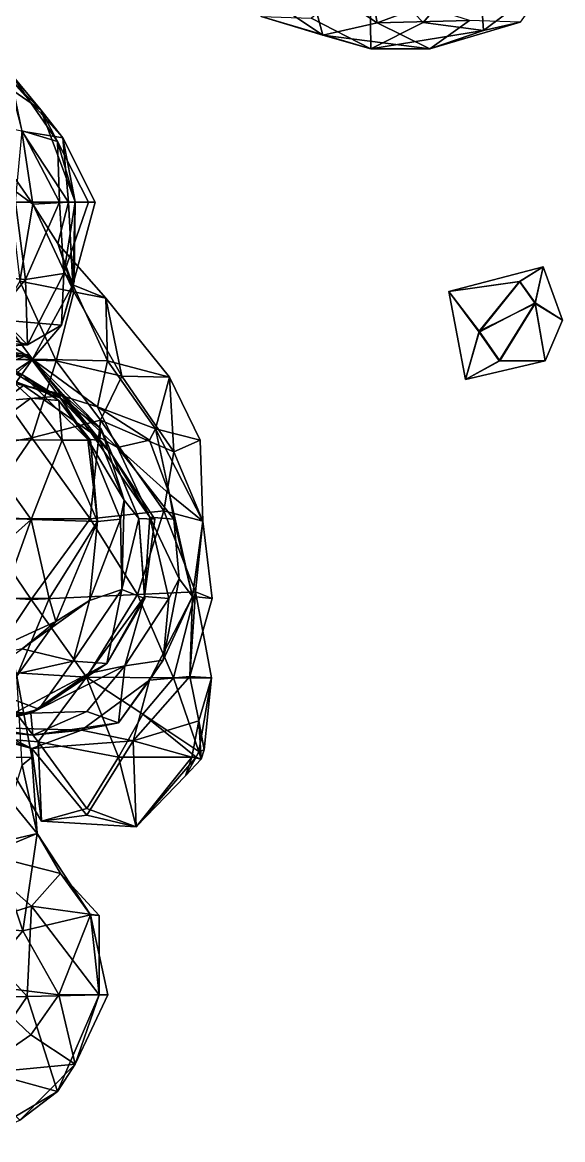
# Model space of a CAD drawing. Extents: x 290034 to 295698, y 4553723 to 4561693.
# Drawn here: x 292854.2 to 292975.6, y 4557751.8 to 4558003 of the extents above; entities that cross this region are included whole.
import ezdxf

# ---------------------------------------------------------------- set-up
doc = ezdxf.new("R2010")
doc.units = 0
doc.layers.add('Au_ppm_Pref_-_0_2', color=7, linetype='CONTINUOUS')

msp = doc.modelspace()

# ---------------------------------------------------------------- linework, layer by layer
at = {"layer": 'Au_ppm_Pref_-_0_2'}
for points in [[(292944.24, 4558002.96, 1875.24), (292932.27, 4558015.5, 1877.02), (292956.64, 4558017.52, 1876.19)], [(292956.64, 4558017.52, 1876.19), (292957.77, 4558001.22, 1870.64), (292944.24, 4558002.96, 1875.24)], [(292956.64, 4558017.52, 1876.19), (292972.57, 4558012.29, 1871.02), (292957.77, 4558001.22, 1870.64)], [(292933.88, 4558002.93, 1859.53), (292931.68, 4558015.21, 1852.77), (292918.2, 4558013.31, 1858.58)], [(292932.27, 4558015.5, 1877.02), (292932.44, 4557997.06, 1871.13), (292919.04, 4558003.96, 1874.91)], [(292933.88, 4558002.93, 1859.53), (292944.24, 4558006.75, 1855.92), (292931.68, 4558015.21, 1852.77)], [(292932.27, 4558015.5, 1877.02), (292944.24, 4558002.96, 1875.24), (292932.44, 4557997.06, 1871.13)], [(292918.2, 4558013.31, 1858.58), (292902.45, 4558013.14, 1864), (292921.68, 4558000.16, 1865.12)], [(292921.68, 4558000.16, 1865.12), (292902.45, 4558013.14, 1864), (292907.84, 4558004.32, 1869.5)], [(292921.68, 4558000.16, 1865.12), (292933.88, 4558002.93, 1859.53), (292918.2, 4558013.31, 1858.58)], [(292957.77, 4558001.22, 1870.64), (292972.57, 4558012.29, 1871.02), (292966, 4558003.07, 1864.95)], [(292933.88, 4558002.93, 1859.53), (292954.67, 4558003.41, 1859.72), (292944.24, 4558006.75, 1855.92)], [(292907.84, 4558004.32, 1869.5), (292919.04, 4558003.96, 1874.91), (292932.44, 4557997.06, 1871.13)], [(292921.68, 4558000.16, 1865.12), (292907.84, 4558004.32, 1869.5), (292932.44, 4557997.06, 1871.13)], [(292921.68, 4558000.16, 1865.12), (292945.76, 4557997.09, 1864.87), (292933.88, 4558002.93, 1859.53)], [(292944.24, 4558002.96, 1875.24), (292957.77, 4558001.22, 1870.64), (292932.44, 4557997.06, 1871.13)], [(292933.88, 4558002.93, 1859.53), (292945.76, 4557997.09, 1864.87), (292954.67, 4558003.41, 1859.72)], [(292954.67, 4558003.41, 1859.72), (292945.76, 4557997.09, 1864.87), (292966, 4558003.07, 1864.95)], [(292957.77, 4558001.22, 1870.64), (292966, 4558003.07, 1864.95), (292945.76, 4557997.09, 1864.87)], [(292921.68, 4558000.16, 1865.12), (292932.44, 4557997.06, 1871.13), (292945.76, 4557997.09, 1864.87)], [(292957.77, 4558001.22, 1870.64), (292945.76, 4557997.09, 1864.87), (292932.44, 4557997.06, 1871.13)], [(292842.95, 4557993.95, 1841.08), (292858.32, 4557983.33, 1841.08), (292851.45, 4557991.69, 1847.13)], [(292850.86, 4557990.87, 1835.25), (292858.32, 4557983.33, 1841.08), (292842.95, 4557993.95, 1841.08)], [(292854.04, 4557978.55, 1829.87), (292863.24, 4557977.08, 1835.25), (292850.86, 4557990.87, 1835.25)], [(292863.24, 4557977.08, 1835.25), (292858.32, 4557983.33, 1841.08), (292850.86, 4557990.87, 1835.25)], [(292851.45, 4557991.69, 1847.13), (292858.32, 4557983.33, 1841.08), (292862.07, 4557976.26, 1847.13)], [(292854.13, 4557978.65, 1852.61), (292851.45, 4557991.69, 1847.13), (292862.07, 4557976.26, 1847.13)], [(292862.07, 4557976.26, 1847.13), (292858.32, 4557983.33, 1841.08), (292866.01, 4557962.67, 1841.17)], [(292866.01, 4557962.67, 1841.17), (292858.32, 4557983.33, 1841.08), (292863.24, 4557977.08, 1835.25)], [(292854.04, 4557978.55, 1829.87), (292843.69, 4557980.57, 1823.37), (292856.49, 4557962.15, 1823.24)], [(292843.69, 4557980.57, 1823.37), (292851.14, 4557966.15, 1817.43), (292856.49, 4557962.15, 1823.24)], [(292854.13, 4557978.65, 1852.61), (292862.52, 4557962.57, 1852.07), (292852.64, 4557962.57, 1857.4)], [(292854.04, 4557978.55, 1829.87), (292864.51, 4557962.57, 1830.07), (292863.24, 4557977.08, 1835.25)], [(292854.04, 4557978.55, 1829.87), (292856.49, 4557962.15, 1823.24), (292864.51, 4557962.57, 1830.07)], [(292854.13, 4557978.65, 1852.61), (292862.07, 4557976.26, 1847.13), (292862.52, 4557962.57, 1852.07)], [(292866.01, 4557962.67, 1841.17), (292869, 4557962.57, 1847.13), (292862.07, 4557976.26, 1847.13)], [(292862.07, 4557976.26, 1847.13), (292869, 4557962.57, 1847.13), (292862.52, 4557962.57, 1852.07)], [(292864.51, 4557962.57, 1830.07), (292870.5, 4557962.57, 1835.25), (292863.24, 4557977.08, 1835.25)], [(292863.24, 4557977.08, 1835.25), (292870.5, 4557962.57, 1835.25), (292866.01, 4557962.67, 1841.17)], [(292853.61, 4557944.81, 1817.99), (292856.49, 4557962.15, 1823.24), (292851.14, 4557966.15, 1817.43)], [(292854.87, 4557945.23, 1852.93), (292840.97, 4557946.32, 1857.32), (292852.64, 4557962.57, 1857.4)], [(292854.87, 4557945.23, 1852.93), (292852.64, 4557962.57, 1857.4), (292862.52, 4557962.57, 1852.07)], [(292854.87, 4557945.23, 1852.93), (292862.52, 4557962.57, 1852.07), (292863.51, 4557946.55, 1846.22)], [(292864.51, 4557962.57, 1830.07), (292856.49, 4557962.15, 1823.24), (292862.11, 4557953.32, 1829.31)], [(292864.51, 4557962.57, 1830.07), (292862.11, 4557953.32, 1829.31), (292865.53, 4557944.05, 1834.64)], [(292863.51, 4557946.55, 1846.22), (292862.52, 4557962.57, 1852.07), (292869, 4557962.57, 1847.13)], [(292866.01, 4557962.67, 1841.17), (292865.78, 4557944.75, 1841.19), (292863.51, 4557946.55, 1846.22)], [(292866.01, 4557962.67, 1841.17), (292863.51, 4557946.55, 1846.22), (292869, 4557962.57, 1847.13)], [(292864.51, 4557962.57, 1830.07), (292865.53, 4557944.05, 1834.64), (292870.5, 4557962.57, 1835.25)], [(292870.5, 4557962.57, 1835.25), (292865.53, 4557944.05, 1834.64), (292866.01, 4557962.67, 1841.17)], [(292865.53, 4557944.05, 1834.64), (292865.78, 4557944.75, 1841.19), (292866.01, 4557962.67, 1841.17)], [(292865.69, 4557942.42, 1824.06), (292856.49, 4557962.15, 1823.24), (292853.61, 4557944.81, 1817.99)], [(292862.11, 4557953.32, 1829.31), (292856.49, 4557962.15, 1823.24), (292865.69, 4557942.42, 1824.06)], [(292862.11, 4557953.32, 1829.31), (292872.9, 4557941.02, 1829.31), (292865.53, 4557944.05, 1834.64)], [(292862.11, 4557953.32, 1829.31), (292865.69, 4557942.42, 1824.06), (292872.9, 4557941.02, 1829.31)], [(292950.02, 4557942.52, 1823.37), (292971.24, 4557948.04, 1823.41), (292965.99, 4557944.75, 1825)], [(292971.24, 4557948.04, 1823.41), (292950.02, 4557942.52, 1823.37), (292965.87, 4557944.75, 1821.69)], [(292971.24, 4557948.04, 1823.41), (292965.87, 4557944.75, 1821.69), (292969.44, 4557939.82, 1821.73)], [(292969.44, 4557939.95, 1824.97), (292965.99, 4557944.75, 1825), (292971.24, 4557948.04, 1823.41)], [(292969.44, 4557939.95, 1824.97), (292971.24, 4557948.04, 1823.41), (292975.58, 4557936.06, 1823.37)], [(292975.58, 4557936.06, 1823.37), (292971.24, 4557948.04, 1823.41), (292969.44, 4557939.82, 1821.73)], [(292841.96, 4557929.66, 1852.86), (292840.97, 4557946.32, 1857.32), (292854.87, 4557945.23, 1852.93)], [(292855.29, 4557930.49, 1846.3), (292841.96, 4557929.66, 1852.86), (292854.87, 4557945.23, 1852.93)], [(292853.61, 4557944.81, 1817.99), (292843.53, 4557927.51, 1817.9), (292861.79, 4557926.93, 1820.66)], [(292853.61, 4557944.81, 1817.99), (292861.79, 4557926.93, 1820.66), (292865.69, 4557942.42, 1824.06)], [(292855.29, 4557930.49, 1846.3), (292854.87, 4557945.23, 1852.93), (292863.51, 4557946.55, 1846.22)], [(292862.98, 4557934.94, 1841.19), (292855.29, 4557930.49, 1846.3), (292863.51, 4557946.55, 1846.22)], [(292865.78, 4557944.75, 1841.19), (292862.98, 4557934.94, 1841.19), (292863.51, 4557946.55, 1846.22)], [(292865.53, 4557944.05, 1834.64), (292862.98, 4557934.94, 1841.19), (292865.78, 4557944.75, 1841.19)], [(292950.02, 4557942.52, 1823.37), (292965.99, 4557944.75, 1825), (292956.84, 4557933.36, 1825.51)], [(292956.84, 4557933.56, 1821.16), (292965.87, 4557944.75, 1821.69), (292950.02, 4557942.52, 1823.37)], [(292969.44, 4557939.95, 1824.97), (292956.84, 4557933.36, 1825.51), (292965.99, 4557944.75, 1825)], [(292969.44, 4557939.82, 1821.73), (292965.87, 4557944.75, 1821.69), (292956.84, 4557933.56, 1821.16)], [(292873.26, 4557926.93, 1831.49), (292856.43, 4557927.27, 1835.35), (292865.53, 4557944.05, 1834.64)], [(292865.53, 4557944.05, 1834.64), (292856.43, 4557927.27, 1835.35), (292862.98, 4557934.94, 1841.19)], [(292865.69, 4557942.42, 1824.06), (292861.79, 4557926.93, 1820.66), (292876.49, 4557923.5, 1824.43)], [(292873.26, 4557926.93, 1831.49), (292865.53, 4557944.05, 1834.64), (292872.9, 4557941.02, 1829.31)], [(292865.69, 4557942.42, 1824.06), (292876.49, 4557923.5, 1824.43), (292872.9, 4557941.02, 1829.31)], [(292950.02, 4557942.52, 1823.37), (292956.84, 4557933.36, 1825.51), (292953.76, 4557922.76, 1823.39)], [(292950.02, 4557942.52, 1823.37), (292953.76, 4557922.76, 1823.39), (292956.84, 4557933.56, 1821.16)], [(292873.26, 4557926.93, 1831.49), (292872.9, 4557941.02, 1829.31), (292887.2, 4557923.28, 1829.31)], [(292872.9, 4557941.02, 1829.31), (292876.49, 4557923.5, 1824.43), (292887.2, 4557923.28, 1829.31)], [(292969.44, 4557939.95, 1824.97), (292961.32, 4557926.93, 1825.48), (292956.84, 4557933.36, 1825.51)], [(292969.44, 4557939.82, 1821.73), (292956.84, 4557933.56, 1821.16), (292961.43, 4557926.93, 1821.21)], [(292969.44, 4557939.95, 1824.97), (292971.65, 4557926.93, 1823.37), (292961.32, 4557926.93, 1825.48)], [(292969.44, 4557939.82, 1821.73), (292961.43, 4557926.93, 1821.21), (292971.65, 4557926.93, 1823.37)], [(292969.44, 4557939.95, 1824.97), (292975.58, 4557936.06, 1823.37), (292971.65, 4557926.93, 1823.37)], [(292969.44, 4557939.82, 1821.73), (292971.65, 4557926.93, 1823.37), (292975.58, 4557936.06, 1823.37)], [(292838.86, 4557938.26, 1835.25), (292842.89, 4557931.53, 1841), (292856.43, 4557927.27, 1835.35)], [(292838.86, 4557938.26, 1835.25), (292856.43, 4557927.27, 1835.35), (292842.13, 4557926.93, 1829.52)], [(292837.42, 4557936.22, 1847.13), (292841.96, 4557929.66, 1852.86), (292855.29, 4557930.49, 1846.3)], [(292837.42, 4557936.22, 1847.13), (292855.29, 4557930.49, 1846.3), (292842.89, 4557931.53, 1841)], [(292842.89, 4557931.53, 1841), (292849.92, 4557936.09, 1841.19), (292856.43, 4557927.27, 1835.35)], [(292855.29, 4557930.49, 1846.3), (292849.92, 4557936.09, 1841.19), (292842.89, 4557931.53, 1841)], [(292862.98, 4557934.94, 1841.19), (292849.92, 4557936.09, 1841.19), (292855.29, 4557930.49, 1846.3)], [(292849.92, 4557936.09, 1841.19), (292862.98, 4557934.94, 1841.19), (292856.43, 4557927.27, 1835.35)], [(292956.84, 4557933.56, 1821.16), (292953.76, 4557922.76, 1823.39), (292961.43, 4557926.93, 1821.21)], [(292961.32, 4557926.93, 1825.48), (292953.76, 4557922.76, 1823.39), (292956.84, 4557933.36, 1825.51)], [(292836.41, 4557926.93, 1856.39), (292855.48, 4557928.27, 1858.9), (292834.29, 4557931.8, 1859.01)], [(292842.24, 4557926.05, 1864.8), (292834.29, 4557931.8, 1859.01), (292855.48, 4557928.27, 1858.9)], [(292854.18, 4557923.75, 1871.45), (292844.29, 4557929.26, 1877.51), (292833.34, 4557929.45, 1870.86)], [(292854.18, 4557923.75, 1871.45), (292833.34, 4557929.45, 1870.86), (292842.24, 4557926.05, 1864.8)], [(292843.53, 4557927.51, 1817.9), (292833.43, 4557905.58, 1819.83), (292856.26, 4557909.63, 1818.42)], [(292844.19, 4557923.79, 1852.74), (292855.48, 4557928.27, 1858.9), (292836.41, 4557926.93, 1856.39)], [(292843.45, 4557918.6, 1838.41), (292838.68, 4557911.56, 1835.25), (292856.43, 4557927.27, 1835.35)], [(292838.68, 4557911.56, 1835.25), (292842.13, 4557926.93, 1829.52), (292856.43, 4557927.27, 1835.35)], [(292842.24, 4557926.05, 1864.8), (292855.48, 4557928.27, 1858.9), (292862.7, 4557918.51, 1864.95)], [(292843.34, 4557909.18, 1882.79), (292844.29, 4557929.26, 1877.51), (292856.05, 4557918.5, 1879.96)], [(292843.45, 4557918.6, 1838.41), (292856.43, 4557927.27, 1835.35), (292849.81, 4557917.94, 1841.19)], [(292861.79, 4557926.93, 1820.66), (292843.53, 4557927.51, 1817.9), (292856.26, 4557909.63, 1818.42)], [(292844.19, 4557923.79, 1852.74), (292863.3, 4557919.37, 1853.07), (292855.48, 4557928.27, 1858.9)], [(292862.35, 4557918.02, 1876.83), (292856.05, 4557918.5, 1879.96), (292844.29, 4557929.26, 1877.51)], [(292862.35, 4557918.02, 1876.83), (292844.29, 4557929.26, 1877.51), (292854.18, 4557923.75, 1871.45)], [(292863.1, 4557919.09, 1841.19), (292849.81, 4557917.94, 1841.19), (292856.43, 4557927.27, 1835.35)], [(292863.3, 4557919.37, 1853.07), (292871.83, 4557911.64, 1859.04), (292855.48, 4557928.27, 1858.9)], [(292862.7, 4557918.51, 1864.95), (292855.48, 4557928.27, 1858.9), (292871.83, 4557911.64, 1859.04)], [(292856.43, 4557927.27, 1835.35), (292873.26, 4557926.93, 1831.49), (292871.06, 4557916.59, 1836.6)], [(292863.1, 4557919.09, 1841.19), (292856.43, 4557927.27, 1835.35), (292871.06, 4557916.59, 1836.6)], [(292854.18, 4557923.75, 1871.45), (292842.24, 4557926.05, 1864.8), (292862.7, 4557918.51, 1864.95)], [(292871.72, 4557913.56, 1820.44), (292861.79, 4557926.93, 1820.66), (292856.26, 4557909.63, 1818.42)], [(292876.49, 4557923.5, 1824.43), (292861.79, 4557926.93, 1820.66), (292871.72, 4557913.56, 1820.44)], [(292871.06, 4557916.59, 1836.6), (292873.26, 4557926.93, 1831.49), (292884.05, 4557911.64, 1831.48)], [(292884.05, 4557911.64, 1831.48), (292873.26, 4557926.93, 1831.49), (292887.2, 4557923.28, 1829.31)], [(292961.32, 4557926.93, 1825.48), (292971.65, 4557926.93, 1823.37), (292953.76, 4557922.76, 1823.39)], [(292953.76, 4557922.76, 1823.39), (292971.65, 4557926.93, 1823.37), (292961.43, 4557926.93, 1821.21)], [(292840.82, 4557911.49, 1845.95), (292854.43, 4557921.37, 1847.14), (292844.19, 4557923.79, 1852.74)], [(292854.43, 4557921.37, 1847.14), (292863.3, 4557919.37, 1853.07), (292844.19, 4557923.79, 1852.74)], [(292862.35, 4557918.02, 1876.83), (292854.18, 4557923.75, 1871.45), (292868.86, 4557909.27, 1870.86)], [(292854.18, 4557923.75, 1871.45), (292862.7, 4557918.51, 1864.95), (292868.86, 4557909.27, 1870.86)], [(292876.49, 4557923.5, 1824.43), (292871.72, 4557913.56, 1820.44), (292888.21, 4557906.44, 1824)], [(292887.2, 4557923.28, 1829.31), (292876.49, 4557923.5, 1824.43), (292888.21, 4557906.44, 1824)], [(292887.2, 4557923.28, 1829.31), (292894.12, 4557909.11, 1829.31), (292884.05, 4557911.64, 1831.48)], [(292894.12, 4557909.11, 1829.31), (292887.2, 4557923.28, 1829.31), (292888.21, 4557906.44, 1824)], [(292854.43, 4557921.37, 1847.14), (292840.82, 4557911.49, 1845.95), (292849.81, 4557917.94, 1841.19)], [(292849.81, 4557917.94, 1841.19), (292863.1, 4557919.09, 1841.19), (292854.43, 4557921.37, 1847.14)], [(292854.43, 4557921.37, 1847.14), (292863.1, 4557919.09, 1841.19), (292869.53, 4557910.81, 1847.13)], [(292854.43, 4557921.37, 1847.14), (292869.53, 4557910.81, 1847.13), (292863.3, 4557919.37, 1853.07)], [(292863.07, 4557909.11, 1880.14), (292843.34, 4557909.18, 1882.79), (292856.05, 4557918.5, 1879.96)], [(292862.35, 4557918.02, 1876.83), (292863.07, 4557909.11, 1880.14), (292856.05, 4557918.5, 1879.96)], [(292862.35, 4557918.02, 1876.83), (292869.5, 4557909.11, 1876.83), (292863.07, 4557909.11, 1880.14)], [(292862.35, 4557918.02, 1876.83), (292868.86, 4557909.27, 1870.86), (292869.5, 4557909.11, 1876.83)], [(292871.51, 4557909.11, 1864.95), (292868.86, 4557909.27, 1870.86), (292862.7, 4557918.51, 1864.95)], [(292871.51, 4557909.11, 1864.95), (292862.7, 4557918.51, 1864.95), (292871.83, 4557911.64, 1859.04)], [(292863.1, 4557919.09, 1841.19), (292875.55, 4557907.41, 1840.36), (292869.53, 4557910.81, 1847.13)], [(292875.55, 4557907.41, 1840.36), (292863.1, 4557919.09, 1841.19), (292871.06, 4557916.59, 1836.6)], [(292863.3, 4557919.37, 1853.07), (292874.4, 4557905.64, 1853.07), (292871.83, 4557911.64, 1859.04)], [(292874.4, 4557905.64, 1853.07), (292863.3, 4557919.37, 1853.07), (292869.53, 4557910.81, 1847.13)], [(292871.06, 4557916.59, 1836.6), (292882.7, 4557909.11, 1835.25), (292875.55, 4557907.41, 1840.36)], [(292871.06, 4557916.59, 1836.6), (292884.05, 4557911.64, 1831.48), (292882.7, 4557909.11, 1835.25)], [(292871.72, 4557913.56, 1820.44), (292856.26, 4557909.63, 1818.42), (292869.39, 4557891.41, 1818.74)], [(292885.93, 4557893.21, 1822.09), (292871.72, 4557913.56, 1820.44), (292869.39, 4557891.41, 1818.74)], [(292888.21, 4557906.44, 1824), (292871.72, 4557913.56, 1820.44), (292885.93, 4557893.21, 1822.09)], [(292856.26, 4557909.63, 1818.42), (292833.43, 4557905.58, 1819.83), (292843.74, 4557891.41, 1817.28)], [(292856.26, 4557909.63, 1818.42), (292843.74, 4557891.41, 1817.28), (292869.39, 4557891.41, 1818.74)], [(292869.53, 4557910.81, 1847.13), (292882.78, 4557891.75, 1847.07), (292874.4, 4557905.64, 1853.07)], [(292869.53, 4557910.81, 1847.13), (292875.55, 4557907.41, 1840.36), (292882.78, 4557891.75, 1847.07)], [(292871.51, 4557909.11, 1864.95), (292871.83, 4557911.64, 1859.04), (292877.01, 4557895.63, 1864.95)], [(292877.01, 4557895.63, 1864.95), (292871.83, 4557911.64, 1859.04), (292880.37, 4557891.46, 1859.05)], [(292871.83, 4557911.64, 1859.04), (292874.4, 4557905.64, 1853.07), (292880.37, 4557891.46, 1859.05)], [(292882.7, 4557909.11, 1835.25), (292884.05, 4557911.64, 1831.48), (292887.25, 4557896.99, 1836.22)], [(292884.05, 4557911.64, 1831.48), (292894.74, 4557890.85, 1829.53), (292887.25, 4557896.99, 1836.22)], [(292884.05, 4557911.64, 1831.48), (292894.12, 4557909.11, 1829.31), (292894.74, 4557890.85, 1829.53)], [(292830.75, 4557893.36, 1885.29), (292843.34, 4557909.18, 1882.79), (292856.17, 4557891.23, 1882.81)], [(292843.34, 4557909.18, 1882.79), (292863.07, 4557909.11, 1880.14), (292856.17, 4557891.23, 1882.81)], [(292856.17, 4557891.23, 1882.81), (292863.07, 4557909.11, 1880.14), (292871.06, 4557890.78, 1877.08)], [(292863.07, 4557909.11, 1880.14), (292869.5, 4557909.11, 1876.83), (292871.06, 4557890.78, 1877.08)], [(292869.5, 4557909.11, 1876.83), (292868.86, 4557909.27, 1870.86), (292871.06, 4557890.78, 1877.08)], [(292868.86, 4557909.27, 1870.86), (292876.18, 4557891.3, 1869.64), (292871.06, 4557890.78, 1877.08)], [(292876.18, 4557891.3, 1869.64), (292868.86, 4557909.27, 1870.86), (292877.01, 4557895.63, 1864.95)], [(292868.86, 4557909.27, 1870.86), (292871.51, 4557909.11, 1864.95), (292877.01, 4557895.63, 1864.95)], [(292875.55, 4557907.41, 1840.36), (292882.7, 4557909.11, 1835.25), (292887.25, 4557896.99, 1836.22)], [(292875.55, 4557907.41, 1840.36), (292888.19, 4557891.3, 1839.89), (292882.78, 4557891.75, 1847.07)], [(292875.55, 4557907.41, 1840.36), (292887.25, 4557896.99, 1836.22), (292888.19, 4557891.3, 1839.89)], [(292894.12, 4557909.11, 1829.31), (292888.21, 4557906.44, 1824), (292894.74, 4557890.85, 1829.53)], [(292874.4, 4557905.64, 1853.07), (292882.78, 4557891.75, 1847.07), (292883.9, 4557891.3, 1853.07)], [(292883.9, 4557891.3, 1853.07), (292880.37, 4557891.46, 1859.05), (292874.4, 4557905.64, 1853.07)], [(292888.21, 4557906.44, 1824), (292885.93, 4557893.21, 1822.09), (292894.74, 4557890.85, 1829.53)], [(292892.37, 4557873.98, 1835.3), (292888.19, 4557891.3, 1839.89), (292887.25, 4557896.99, 1836.22)], [(292892.37, 4557873.98, 1835.3), (292887.25, 4557896.99, 1836.22), (292894.74, 4557890.85, 1829.53)], [(292876.18, 4557891.3, 1869.64), (292877.01, 4557895.63, 1864.95), (292876.5, 4557875.51, 1864.32)], [(292876.5, 4557875.51, 1864.32), (292877.01, 4557895.63, 1864.95), (292880.37, 4557891.46, 1859.05)], [(292843.45, 4557880.04, 1884.95), (292830.75, 4557893.36, 1885.29), (292856.17, 4557891.23, 1882.81)], [(292880.05, 4557874.36, 1819.63), (292885.93, 4557893.21, 1822.09), (292869.39, 4557891.41, 1818.74)], [(292880.05, 4557874.36, 1819.63), (292893.07, 4557875, 1823.89), (292885.93, 4557893.21, 1822.09)], [(292893.07, 4557875, 1823.89), (292894.74, 4557890.85, 1829.53), (292885.93, 4557893.21, 1822.09)], [(292843.74, 4557891.41, 1817.28), (292831.78, 4557874.7, 1818.28), (292856.1, 4557873.28, 1817.33)], [(292849.78, 4557873.48, 1885.75), (292843.45, 4557880.04, 1884.95), (292856.17, 4557891.23, 1882.81)], [(292843.74, 4557891.41, 1817.28), (292856.1, 4557873.28, 1817.33), (292869.39, 4557891.41, 1818.74)], [(292860.16, 4557873.48, 1881.34), (292849.78, 4557873.48, 1885.75), (292856.17, 4557891.23, 1882.81)], [(292880.05, 4557874.36, 1819.63), (292869.39, 4557891.41, 1818.74), (292856.1, 4557873.28, 1817.33)], [(292860.16, 4557873.48, 1881.34), (292856.17, 4557891.23, 1882.81), (292871.06, 4557890.78, 1877.08)], [(292861.68, 4557868.3, 1875.9), (292860.16, 4557873.48, 1881.34), (292871.06, 4557890.78, 1877.08)], [(292861.68, 4557868.3, 1875.9), (292871.06, 4557890.78, 1877.08), (292869.26, 4557873.08, 1870.78)], [(292871.06, 4557890.78, 1877.08), (292876.18, 4557891.3, 1869.64), (292869.26, 4557873.08, 1870.78)], [(292876.18, 4557891.3, 1869.64), (292876.5, 4557875.51, 1864.32), (292869.26, 4557873.08, 1870.78)], [(292880.37, 4557891.46, 1859.05), (292881.7, 4557873.48, 1859.01), (292876.5, 4557875.51, 1864.32)], [(292881.7, 4557873.48, 1859.01), (292880.37, 4557891.46, 1859.05), (292881.64, 4557873.97, 1853.32)], [(292883.9, 4557891.3, 1853.07), (292881.64, 4557873.97, 1853.32), (292880.37, 4557891.46, 1859.05)], [(292882.78, 4557891.75, 1847.07), (292887.08, 4557873.48, 1845.68), (292881.64, 4557873.97, 1853.32)], [(292882.78, 4557891.75, 1847.07), (292881.64, 4557873.97, 1853.32), (292883.9, 4557891.3, 1853.07)], [(292889.43, 4557877.91, 1841.19), (292887.08, 4557873.48, 1845.68), (292882.78, 4557891.75, 1847.07)], [(292889.43, 4557877.91, 1841.19), (292882.78, 4557891.75, 1847.07), (292888.19, 4557891.3, 1839.89)], [(292892.37, 4557873.98, 1835.3), (292889.43, 4557877.91, 1841.19), (292888.19, 4557891.3, 1839.89)], [(292896.81, 4557873.48, 1829.31), (292892.37, 4557873.98, 1835.3), (292894.74, 4557890.85, 1829.53)], [(292893.07, 4557875, 1823.89), (292896.81, 4557873.48, 1829.31), (292894.74, 4557890.85, 1829.53)], [(292892.37, 4557873.98, 1835.3), (292885.77, 4557859.65, 1841.19), (292889.43, 4557877.91, 1841.19)], [(292885.77, 4557859.65, 1841.19), (292887.08, 4557873.48, 1845.68), (292889.43, 4557877.91, 1841.19)], [(292831.78, 4557874.7, 1818.28), (292845.32, 4557857.27, 1818.85), (292856.1, 4557873.28, 1817.33)], [(292880.05, 4557874.36, 1819.63), (292856.1, 4557873.28, 1817.33), (292868.59, 4557855.79, 1818.79)], [(292865.59, 4557859.43, 1863.33), (292869.26, 4557873.08, 1870.78), (292876.5, 4557875.51, 1864.32)], [(292865.59, 4557859.43, 1863.33), (292876.5, 4557875.51, 1864.32), (292873.17, 4557858.91, 1859.01)], [(292880.05, 4557874.36, 1819.63), (292868.59, 4557855.79, 1818.79), (292888.09, 4557855.66, 1820.15)], [(292873.17, 4557858.91, 1859.01), (292876.5, 4557875.51, 1864.32), (292881.7, 4557873.48, 1859.01)], [(292893.07, 4557875, 1823.89), (292880.05, 4557874.36, 1819.63), (292888.09, 4557855.66, 1820.15)], [(292896.65, 4557855.66, 1823.37), (292893.07, 4557875, 1823.89), (292888.09, 4557855.66, 1820.15)], [(292893.07, 4557875, 1823.89), (292896.65, 4557855.66, 1823.37), (292891.79, 4557855.96, 1829.75)], [(292891.79, 4557855.96, 1829.75), (292896.81, 4557873.48, 1829.31), (292893.07, 4557875, 1823.89)], [(292845.32, 4557857.27, 1818.85), (292868.59, 4557855.79, 1818.79), (292856.1, 4557873.28, 1817.33)], [(292852.89, 4557856.07, 1882.74), (292849.78, 4557873.48, 1885.75), (292860.16, 4557873.48, 1881.34)], [(292852.89, 4557856.07, 1882.74), (292860.16, 4557873.48, 1881.34), (292861.68, 4557868.3, 1875.9)], [(292854.1, 4557862.18, 1869.63), (292861.68, 4557868.3, 1875.9), (292869.26, 4557873.08, 1870.78)], [(292854.1, 4557862.18, 1869.63), (292869.26, 4557873.08, 1870.78), (292865.59, 4557859.43, 1863.33)], [(292869.05, 4557856.63, 1853.08), (292873.17, 4557858.91, 1859.01), (292881.64, 4557873.97, 1853.32)], [(292869.05, 4557856.63, 1853.08), (292881.64, 4557873.97, 1853.32), (292877.2, 4557858.38, 1846.01)], [(292873.17, 4557858.91, 1859.01), (292881.7, 4557873.48, 1859.01), (292881.64, 4557873.97, 1853.32)], [(292877.2, 4557858.38, 1846.01), (292881.64, 4557873.97, 1853.32), (292887.08, 4557873.48, 1845.68)], [(292885.77, 4557859.65, 1841.19), (292877.2, 4557858.38, 1846.01), (292887.08, 4557873.48, 1845.68)], [(292891.79, 4557855.96, 1829.75), (292882.7, 4557855.14, 1835.33), (292892.37, 4557873.98, 1835.3)], [(292892.37, 4557873.98, 1835.3), (292882.7, 4557855.14, 1835.33), (292885.77, 4557859.65, 1841.19)], [(292891.79, 4557855.96, 1829.75), (292892.37, 4557873.98, 1835.3), (292896.81, 4557873.48, 1829.31)], [(292842.79, 4557859.71, 1877.25), (292852.89, 4557856.07, 1882.74), (292861.68, 4557868.3, 1875.9)], [(292842.79, 4557859.71, 1877.25), (292861.68, 4557868.3, 1875.9), (292854.1, 4557862.18, 1869.63)], [(292865.59, 4557859.43, 1863.33), (292842.76, 4557854.29, 1865.12), (292854.1, 4557862.18, 1869.63)], [(292857.89, 4557848.65, 1858.81), (292842.76, 4557854.29, 1865.12), (292865.59, 4557859.43, 1863.33)], [(292873.17, 4557858.91, 1859.01), (292857.89, 4557848.65, 1858.81), (292865.59, 4557859.43, 1863.33)], [(292885.77, 4557859.65, 1841.19), (292882.7, 4557855.14, 1835.33), (292875.8, 4557845.54, 1841.19)], [(292885.77, 4557859.65, 1841.19), (292875.8, 4557845.54, 1841.19), (292877.2, 4557858.38, 1846.01)], [(292847.31, 4557842.2, 1824.07), (292857.73, 4557841.25, 1819.36), (292845.32, 4557857.27, 1818.85)], [(292868.59, 4557855.79, 1818.79), (292845.32, 4557857.27, 1818.85), (292857.73, 4557841.25, 1819.36)], [(292877.2, 4557858.38, 1846.01), (292868.65, 4557848.1, 1843.71), (292856.04, 4557847.69, 1848.06)], [(292869.05, 4557856.63, 1853.08), (292877.2, 4557858.38, 1846.01), (292856.04, 4557847.69, 1848.06)], [(292857.89, 4557848.65, 1858.81), (292873.17, 4557858.91, 1859.01), (292869.05, 4557856.63, 1853.08)], [(292875.8, 4557845.54, 1841.19), (292868.65, 4557848.1, 1843.71), (292877.2, 4557858.38, 1846.01)], [(292843.95, 4557844.7, 1858.29), (292842.76, 4557854.29, 1865.12), (292857.89, 4557848.65, 1858.81)], [(292856.28, 4557837.84, 1882.77), (292852.89, 4557856.07, 1882.74), (292843.53, 4557837.67, 1881.12)], [(292849.94, 4557846.48, 1853.07), (292857.89, 4557848.65, 1858.81), (292869.05, 4557856.63, 1853.08)], [(292856.04, 4557847.69, 1848.06), (292849.94, 4557846.48, 1853.07), (292869.05, 4557856.63, 1853.08)], [(292854.13, 4557836.05, 1887.79), (292852.89, 4557856.07, 1882.74), (292856.28, 4557837.84, 1882.77)], [(292868.59, 4557855.79, 1818.79), (292857.73, 4557841.25, 1819.36), (292875.76, 4557837.84, 1820.02)], [(292879.03, 4557841.47, 1828.27), (292867.48, 4557843.89, 1835.28), (292882.7, 4557855.14, 1835.33)], [(292875.8, 4557845.54, 1841.19), (292882.7, 4557855.14, 1835.33), (292867.48, 4557843.89, 1835.28)], [(292875.76, 4557837.84, 1820.02), (292881.25, 4557847.51, 1820.65), (292868.59, 4557855.79, 1818.79)], [(292888.09, 4557855.66, 1820.15), (292868.59, 4557855.79, 1818.79), (292881.25, 4557847.51, 1820.65)], [(292879.03, 4557841.47, 1828.27), (292882.7, 4557855.14, 1835.33), (292891.79, 4557855.96, 1829.75)], [(292879.03, 4557841.47, 1828.27), (292891.79, 4557855.96, 1829.75), (292893.85, 4557845.98, 1826.08)], [(292881.25, 4557847.51, 1820.65), (292893.85, 4557839.12, 1822.95), (292888.09, 4557855.66, 1820.15)], [(292896.65, 4557855.66, 1823.37), (292888.09, 4557855.66, 1820.15), (292893.85, 4557839.12, 1822.95)], [(292896.65, 4557855.66, 1823.37), (292893.85, 4557845.98, 1826.08), (292891.79, 4557855.96, 1829.75)], [(292896.65, 4557855.66, 1823.37), (292895.01, 4557839.49, 1823.37), (292893.85, 4557845.98, 1826.08)], [(292896.65, 4557855.66, 1823.37), (292893.85, 4557839.12, 1822.95), (292895.01, 4557839.49, 1823.37)], [(292841.01, 4557847.92, 1851.64), (292856.04, 4557847.69, 1848.06), (292831.41, 4557848.88, 1847.85)], [(292831.41, 4557848.88, 1847.85), (292856.04, 4557847.69, 1848.06), (292843.45, 4557844.85, 1844.79)], [(292856.32, 4557839.8, 1829.13), (292838.54, 4557848.72, 1829.31), (292843.34, 4557844.57, 1835.04)], [(292856.32, 4557839.8, 1829.13), (292847.31, 4557842.2, 1824.07), (292838.54, 4557848.72, 1829.31)], [(292841.01, 4557847.92, 1851.64), (292849.94, 4557846.48, 1853.07), (292856.04, 4557847.69, 1848.06)], [(292856.49, 4557842.78, 1841.31), (292843.45, 4557844.85, 1844.79), (292856.04, 4557847.69, 1848.06)], [(292843.95, 4557844.7, 1858.29), (292857.89, 4557848.65, 1858.81), (292849.94, 4557846.48, 1853.07)], [(292856.04, 4557847.69, 1848.06), (292868.65, 4557848.1, 1843.71), (292856.49, 4557842.78, 1841.31)], [(292875.8, 4557845.54, 1841.19), (292856.49, 4557842.78, 1841.31), (292868.65, 4557848.1, 1843.71)], [(292881.25, 4557847.51, 1820.65), (292875.76, 4557837.84, 1820.02), (292893.19, 4557837.84, 1823.06)], [(292881.25, 4557847.51, 1820.65), (292893.19, 4557837.84, 1823.06), (292893.85, 4557839.12, 1822.95)], [(292843.34, 4557844.57, 1835.04), (292832.21, 4557845.07, 1841.27), (292856.49, 4557842.78, 1841.31)], [(292856.49, 4557842.78, 1841.31), (292832.21, 4557845.07, 1841.27), (292843.45, 4557844.85, 1844.79)], [(292856.32, 4557839.8, 1829.13), (292843.34, 4557844.57, 1835.04), (292867.48, 4557843.89, 1835.28)], [(292867.48, 4557843.89, 1835.28), (292843.34, 4557844.57, 1835.04), (292856.49, 4557842.78, 1841.31)], [(292867.48, 4557843.89, 1835.28), (292856.49, 4557842.78, 1841.31), (292875.8, 4557845.54, 1841.19)], [(292879.03, 4557841.47, 1828.27), (292893.85, 4557845.98, 1826.08), (292892.22, 4557837.84, 1824.14)], [(292892.22, 4557837.84, 1824.14), (292893.85, 4557845.98, 1826.08), (292894.37, 4557837.35, 1823.4)], [(292895.01, 4557839.49, 1823.37), (292894.37, 4557837.35, 1823.4), (292893.85, 4557845.98, 1826.08)], [(292856.32, 4557839.8, 1829.13), (292858.49, 4557823.47, 1823.37), (292847.31, 4557842.2, 1824.07)], [(292847.31, 4557842.2, 1824.07), (292858.49, 4557823.47, 1823.37), (292857.73, 4557841.25, 1819.36)], [(292879.03, 4557841.47, 1828.27), (292856.32, 4557839.8, 1829.13), (292867.48, 4557843.89, 1835.28)], [(292879.03, 4557841.47, 1828.27), (292868.65, 4557824.76, 1827.73), (292856.32, 4557839.8, 1829.13)], [(292856.32, 4557839.8, 1829.13), (292868.65, 4557824.76, 1827.73), (292858.49, 4557823.47, 1823.37)], [(292858.49, 4557823.47, 1823.37), (292868.65, 4557826.26, 1819.51), (292857.73, 4557841.25, 1819.36)], [(292875.76, 4557837.84, 1820.02), (292857.73, 4557841.25, 1819.36), (292868.65, 4557826.26, 1819.51)], [(292879.03, 4557841.47, 1828.27), (292879.75, 4557822.15, 1823.37), (292868.65, 4557824.76, 1827.73)], [(292892.22, 4557837.84, 1824.14), (292879.75, 4557822.15, 1823.37), (292879.03, 4557841.47, 1828.27)], [(292895.01, 4557839.49, 1823.37), (292893.85, 4557839.12, 1822.95), (292894.37, 4557837.35, 1823.4)], [(292857.51, 4557820.67, 1882.6), (292843.53, 4557837.67, 1881.12), (292841.83, 4557816.99, 1877.34)], [(292856.28, 4557837.84, 1882.77), (292843.53, 4557837.67, 1881.12), (292857.51, 4557820.67, 1882.6)], [(292854.13, 4557836.05, 1887.79), (292856.28, 4557837.84, 1882.77), (292857.51, 4557820.67, 1882.6)], [(292879.75, 4557822.15, 1823.37), (292875.76, 4557837.84, 1820.02), (292868.65, 4557826.26, 1819.51)], [(292879.75, 4557822.15, 1823.37), (292893.19, 4557837.84, 1823.06), (292875.76, 4557837.84, 1820.02)], [(292892.22, 4557837.84, 1824.14), (292890.85, 4557833.6, 1823.37), (292879.75, 4557822.15, 1823.37)], [(292879.75, 4557822.15, 1823.37), (292890.85, 4557833.6, 1823.37), (292893.19, 4557837.84, 1823.06)], [(292892.22, 4557837.84, 1824.14), (292894.37, 4557837.35, 1823.4), (292890.85, 4557833.6, 1823.37)], [(292890.85, 4557833.6, 1823.37), (292894.37, 4557837.35, 1823.4), (292893.19, 4557837.84, 1823.06)], [(292893.85, 4557839.12, 1822.95), (292893.19, 4557837.84, 1823.06), (292894.37, 4557837.35, 1823.4)], [(292854.13, 4557836.05, 1887.79), (292857.51, 4557820.67, 1882.6), (292848.16, 4557816.86, 1889.57)], [(292858.49, 4557823.47, 1823.37), (292879.75, 4557822.15, 1823.37), (292868.65, 4557826.26, 1819.51)], [(292879.75, 4557822.15, 1823.37), (292858.49, 4557823.47, 1823.37), (292868.65, 4557824.76, 1827.73)], [(292841.83, 4557816.99, 1877.34), (292862.72, 4557811.65, 1876.83), (292857.51, 4557820.67, 1882.6)], [(292854.27, 4557798.76, 1886.72), (292848.16, 4557816.86, 1889.57), (292857.51, 4557820.67, 1882.6)], [(292854.27, 4557798.76, 1886.72), (292857.51, 4557820.67, 1882.6), (292869.45, 4557802.38, 1882.83)], [(292862.72, 4557811.65, 1876.83), (292869.45, 4557802.38, 1882.83), (292857.51, 4557820.67, 1882.6)], [(292854.27, 4557798.76, 1886.72), (292831.22, 4557800.72, 1889.06), (292848.16, 4557816.86, 1889.57)], [(292841.83, 4557816.99, 1877.34), (292841, 4557799.6, 1872.91), (292856.19, 4557804.3, 1874.36)], [(292841.83, 4557816.99, 1877.34), (292856.19, 4557804.3, 1874.36), (292862.72, 4557811.65, 1876.83)], [(292871.4, 4557802.21, 1876.83), (292862.72, 4557811.65, 1876.83), (292856.19, 4557804.3, 1874.36)], [(292862.72, 4557811.65, 1876.83), (292871.4, 4557802.21, 1876.83), (292869.45, 4557802.38, 1882.83)], [(292856.19, 4557804.3, 1874.36), (292841, 4557799.6, 1872.91), (292855.25, 4557784.01, 1873.1)], [(292856.19, 4557804.3, 1874.36), (292855.25, 4557784.01, 1873.1), (292871.45, 4557784.43, 1876.18)], [(292871.4, 4557802.21, 1876.83), (292856.19, 4557804.3, 1874.36), (292871.45, 4557784.43, 1876.18)], [(292862.39, 4557784.39, 1885.76), (292854.27, 4557798.76, 1886.72), (292869.45, 4557802.38, 1882.83)], [(292873.39, 4557784.39, 1882.77), (292862.39, 4557784.39, 1885.76), (292869.45, 4557802.38, 1882.83)], [(292871.4, 4557802.21, 1876.83), (292871.45, 4557784.43, 1876.18), (292869.45, 4557802.38, 1882.83)], [(292871.45, 4557784.43, 1876.18), (292873.39, 4557784.39, 1882.77), (292869.45, 4557802.38, 1882.83)], [(292830.45, 4557783.9, 1872.95), (292855.25, 4557784.01, 1873.1), (292841, 4557799.6, 1872.91)], [(292854.27, 4557798.76, 1886.72), (292844.13, 4557786.67, 1886.29), (292831.22, 4557800.72, 1889.06)], [(292844.13, 4557786.67, 1886.29), (292854.27, 4557798.76, 1886.72), (292862.39, 4557784.39, 1885.76)], [(292856.05, 4557775.39, 1885.77), (292843.33, 4557766.61, 1885.33), (292844.13, 4557786.67, 1886.29)], [(292856.05, 4557775.39, 1885.77), (292844.13, 4557786.67, 1886.29), (292862.39, 4557784.39, 1885.76)], [(292830.45, 4557783.9, 1872.95), (292843.98, 4557767.63, 1872.87), (292855.25, 4557784.01, 1873.1)], [(292843.98, 4557767.63, 1872.87), (292862.04, 4557762.7, 1875.6), (292855.25, 4557784.01, 1873.1)], [(292855.25, 4557784.01, 1873.1), (292862.04, 4557762.7, 1875.6), (292871.45, 4557784.43, 1876.18)], [(292856.05, 4557775.39, 1885.77), (292862.39, 4557784.39, 1885.76), (292866.04, 4557768.82, 1881.87)], [(292871.45, 4557784.43, 1876.18), (292862.04, 4557762.7, 1875.6), (292866.04, 4557768.82, 1881.87)], [(292873.39, 4557784.39, 1882.77), (292866.04, 4557768.82, 1881.87), (292862.39, 4557784.39, 1885.76)], [(292873.39, 4557784.39, 1882.77), (292871.45, 4557784.43, 1876.18), (292866.04, 4557768.82, 1881.87)], [(292843.33, 4557766.61, 1885.33), (292856.05, 4557775.39, 1885.77), (292866.04, 4557768.82, 1881.87)], [(292843.33, 4557766.61, 1885.33), (292866.04, 4557768.82, 1881.87), (292853.62, 4557756.2, 1881.43)], [(292862.04, 4557762.7, 1875.6), (292853.62, 4557756.2, 1881.43), (292866.04, 4557768.82, 1881.87)], [(292843.98, 4557767.63, 1872.87), (292843.76, 4557751.84, 1877.16), (292862.04, 4557762.7, 1875.6)], [(292843.76, 4557751.84, 1877.16), (292853.62, 4557756.2, 1881.43), (292862.04, 4557762.7, 1875.6)]]:
    msp.add_3dface(points, dxfattribs=at)

doc.saveas('drawing.dxf')
